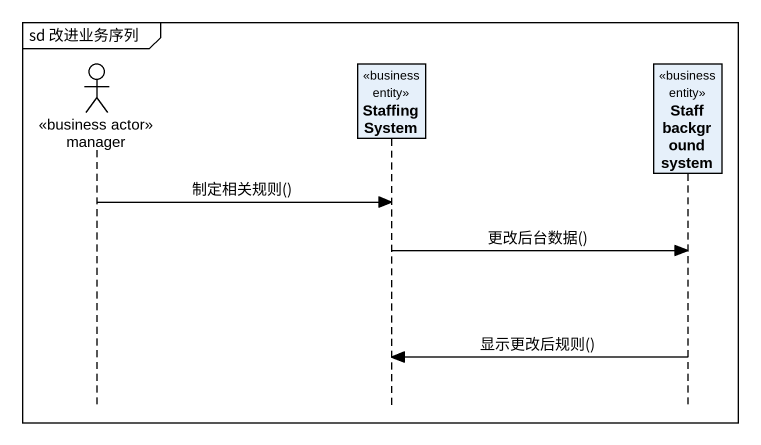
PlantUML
@startuml
mainframe sd 改进业务序列
hide footbox
actor manager <<business actor>>
participant "Staffing System" as Staffing_System <<business entity>>
participant "Staff background system" as Staff_background_system <<business entity>>

manager -> Staffing_System : 制定相关规则()
Staffing_System -> Staff_background_system : 更改后台数据()
Staff_background_system -> Staffing_System : 显示更改后规则()
@enduml
